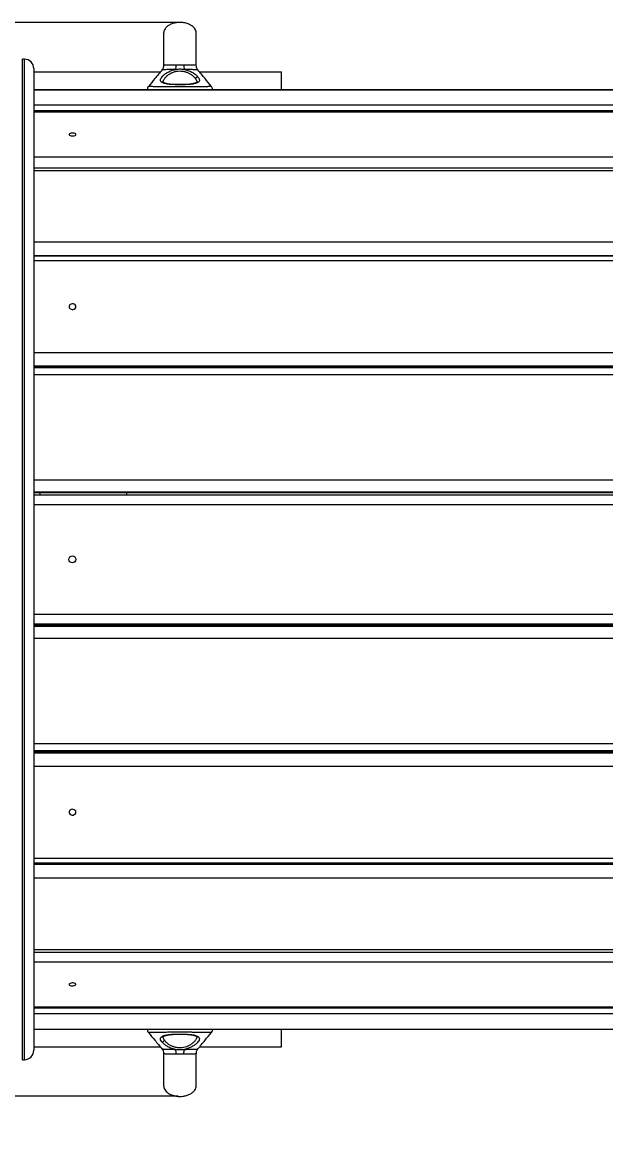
# Model space of a CAD drawing. Header units: millimetres. Extents: x -4275 to 3276, y -2359 to 2399.
# Drawn here: x 592 to 1181, y -305 to 827 of the extents above; entities that cross this region are included whole.
import ezdxf

# ---------------------------------------------------------------- set-up
doc = ezdxf.new("R2010")
doc.units = ezdxf.units.MM
doc.layers.add('DIKOM_ОБЪЕКТ', color=7, linetype='Continuous')
doc.layers.add('DIKOM_РАЗМЕР_ОБЪЕКТА', color=7, linetype='Continuous')
doc.styles.add('style1', font='arialbd.ttf', dxfattribs={"width": 0.8})
doc.dimstyles.new('1-50', dxfattribs={"dimtxt": 300, "dimasz": 200, "dimexe": 100, "dimexo": 0, "dimgap": 100, "dimtad": 1, "dimtoh": 1, "dimtxsty": 'style1', "dimcen": 200, "dimclrd": 7, "dimclre": 7, "dimclrt": 7, "dimadec": 1, "dimazin": 2, "dimtfac": 1, "dimtmove": 0, "dimatfit": 2, "dimfxl": 0, "dimlwd": 25, "dimlwe": 18, "dimarcsym": 0})

# ---------------------------------------------------------------- blocks, each defined once
blk = doc.blocks.new('A$Cf47a72d9')
at = {"color": 7, "linetype": 'Continuous', "lineweight": 15}
for p, q in [((2037.8, 1046.9), (2035.8, 1046.9)), ((2035.8, 37.1), (2035.8, 1046.9)), ((2037.8, 1046.9), (2035.8, 1046.9)), ((2035.8, 1046.9), (2035.8, 1046.9)), ((2037.8, 37.1), (2037.8, 1046.9)), ((2037.8, 1046.9), (2037.8, 1046.9)), ((2047.3, 1034), (2175.1, 1034)), ((2214.7, 1034), (2297.3, 1034)), ((2297.3, 1016.1), (2297.3, 1034)), ((2226.6, 1019.5), (2226.6, 1019.5)), ((2947.3, 1016.1), (2047.3, 1016.1)), ((2047.3, 1016), (2947.3, 1016)), ((2947.3, 1000.6), (2047.3, 1000.6)), ((2947.3, 994.7), (2047.3, 994.7)), ((2047.3, 993.9), (2947.3, 993.9)), ((2947.3, 948), (2047.3, 948)), ((2947.3, 937), (2047.3, 937)), ((2047.3, 934.7), (2947.3, 934.7)), ((2947.3, 862.2), (2047.3, 862.2)), ((2047.3, 848.8), (2947.3, 848.8)), ((2947.3, 848.1), (2047.3, 848.1)), ((2047.3, 843.8), (2947.3, 843.8)), ((2947.3, 750.5), (2047.3, 750.5)), ((2047.3, 737.4), (2947.3, 737.4)), ((2947.3, 736.3), (2047.3, 736.3)), ((2947.3, 735.4), (2047.3, 735.4)), ((2047.3, 728.6), (2947.3, 728.6)), ((2947.3, 622.1), (2047.3, 622.1)), ((2047.3, 610.3), (2947.3, 610.3)), ((2947.3, 609.8), (2047.3, 609.8)), ((2047.3, 609.4), (2947.3, 609.4)), ((2947.3, 607), (2047.3, 607)), ((2053.3, 609.4), (2053.3, 607)), ((2141.3, 607), (2141.3, 609.4)), ((2047.3, 597.5), (2947.3, 597.5)), ((2947.3, 486.5), (2047.3, 486.5)), ((2047.3, 477), (2947.3, 477)), ((2947.3, 475.3), (2047.3, 475.3)), ((2053.3, 477), (2053.3, 475.3)), ((2141.3, 475.3), (2141.3, 477)), ((2047.3, 474.9), (2947.3, 474.9)), ((2947.3, 474.3), (2047.3, 474.3)), ((2047.3, 462.5), (2947.3, 462.5)), ((2947.3, 356), (2047.3, 356)), ((2047.3, 349.2), (2947.3, 349.2)), ((2047.3, 347.7), (2947.3, 347.7)), ((2947.3, 346.6), (2047.3, 346.6)), ((2047.3, 333.5), (2947.3, 333.5)), ((2947.3, 240.2), (2047.3, 240.2)), ((2047.3, 235.9), (2947.3, 235.9)), ((2047.3, 235.5), (2947.3, 235.5)), ((2947.3, 234), (2047.3, 234)), ((2047.3, 220.6), (2947.3, 220.6)), ((2947.3, 148), (2047.3, 148)), ((2047.3, 145.7), (2947.3, 145.7)), ((2047.3, 136), (2947.3, 136)), ((2947.3, 90.1), (2047.3, 90.1)), ((2047.3, 89.3), (2947.3, 89.3)), ((2947.3, 83.4), (2047.3, 83.4)), ((2047.3, 67.9), (2947.3, 67.9)), ((2047.3, 67.8), (2947.3, 67.8)), ((2163.1, 64.5), (2163.1, 64.5)), ((2297.3, 50), (2297.3, 67.8)), ((2047.3, 50), (2175.1, 50)), ((2214.7, 50), (2297.3, 50)), ((2035.8, 37.1), (2037.8, 37.1)), ((2035.8, 37.1), (2037.8, 37.1)), ((2035.8, 37.1), (2035.8, 37.1)), ((2037.8, 37.1), (2037.8, 37.1))]:
    blk.add_line(p, q, dxfattribs=at)
at = {"color": 7, "linetype": 'Continuous', "lineweight": 15, "flags": 128}
for points in [[(2089.8, 970.9), (2089.6, 971.4), (2089.1, 971.8), (2088.2, 972.1), (2087.2, 972.3), (2086, 972.4), (2084.9, 972.3), (2083.9, 972), (2083.2, 971.6), (2082.9, 971.2), (2082.9, 970.7), (2083.2, 970.2), (2083.9, 969.9), (2084.9, 969.6), (2086, 969.5), (2087.2, 969.5), (2088.2, 969.7), (2089.1, 970), (2089.6, 970.5), (2089.8, 970.9)], [(2089.8, 797.1), (2089.6, 798.1), (2089.1, 799), (2088.2, 799.6), (2087.2, 800), (2086, 800.1), (2084.9, 799.8), (2083.9, 799.3), (2083.2, 798.5), (2082.9, 797.6), (2082.9, 796.7), (2083.2, 795.7), (2083.9, 795), (2084.9, 794.5), (2086, 794.2), (2087.2, 794.3), (2088.2, 794.7), (2089.1, 795.3), (2089.6, 796.2), (2089.8, 797.1)], [(2089.8, 286.9), (2089.6, 287.8), (2089.1, 288.7), (2088.2, 289.3), (2087.2, 289.7), (2086, 289.8), (2084.9, 289.5), (2083.9, 289), (2083.2, 288.3), (2082.9, 287.3), (2082.9, 286.4), (2083.2, 285.5), (2083.9, 284.7), (2084.9, 284.2), (2086, 283.9), (2087.2, 284), (2088.2, 284.4), (2089.1, 285), (2089.6, 285.9), (2089.8, 286.9)], [(2089.8, 113.1), (2089.6, 113.5), (2089.1, 114), (2088.2, 114.3), (2087.2, 114.5), (2086, 114.5), (2084.9, 114.4), (2083.9, 114.1), (2083.2, 113.8), (2082.9, 113.3), (2082.9, 112.8), (2083.2, 112.4), (2083.9, 112), (2084.9, 111.7), (2086, 111.6), (2087.2, 111.7), (2088.2, 111.9), (2089.1, 112.2), (2089.6, 112.6), (2089.8, 113.1)]]:
    blk.add_lwpolyline(points, dxfattribs=at)
at = {"color": 7, "linetype": 'Continuous', "lineweight": 15}
blk.add_circle((2086.3, 542), 3.5, dxfattribs=at)
for centre, radius, start, end in [((2037.8, 1037.4), 9.5, 0, 90), ((2037.8, 1037.4), 9.5, 0.0059, 90.0053), ((2171.4, 1041.9), 19.8, 343.9125, 358.2144), ((2218.2, 1041.9), 19.7, 181.7981, 196.1258), ((2176.9, 1022.1), 1.8, 50.9955, 113.635), ((2212.7, 1026.7), 2.26, 81.6933, 167.9091), ((2176.9, 57.3), 2.26, 261.6947, 347.9078), ((2212.7, 61.9), 1.8, 231.0028, 293.6283), ((2037.8, 46.6), 9.5, 270, 0), ((2037.8, 46.6), 9.5, 269.9949, 359.9941), ((2171.4, 42.1), 19.7, 1.7991, 16.1249), ((2218.2, 42.1), 19.8, 163.9128, 178.2141)]:
    blk.add_arc(centre, radius, start, end, dxfattribs=at)
for points, knots in [([(2211.3, 1073), (2211.3, 1073.7), (2211.1, 1075.1), (2210.2, 1077.2), (2208.7, 1079.1), (2206.7, 1080.7), (2204.5, 1082), (2202.2, 1082.9), (2200, 1083.5), (2197.6, 1083.9), (2194.9, 1084.1), (2191.7, 1083.9), (2188.3, 1083.2), (2184.9, 1081.9), (2182, 1080.1), (2179.8, 1077.9), (2178.5, 1075.4), (2178.4, 1073.8), (2178.3, 1073)], [0, 0, 0, 0, 0.046332, 0.097378, 0.153412, 0.213134, 0.273557, 0.33083, 0.381338, 0.431581, 0.494434, 0.568713, 0.650822, 0.735001, 0.814889, 0.885974, 0.947134, 1, 1, 1, 1]), ([(2178.3, 1073), (2178.3, 1072.9), (2178.3, 1072.8), (2178.3, 1071.6), (2178.3, 1070), (2178.3, 1068.1), (2178.3, 1065.9), (2178.3, 1063.8), (2178.3, 1061.6), (2178.3, 1059.7), (2178.3, 1057.8), (2178.3, 1056.1), (2178.3, 1054.1), (2178.3, 1051.3), (2178.3, 1047.4), (2178.3, 1043.7), (2178.3, 1041.2), (2178.3, 1040.7)], [0, 0, 0, 0, 0.116679, 0.223966, 0.321015, 0.407638, 0.484012, 0.550593, 0.608046, 0.657026, 0.698163, 0.732286, 0.77054, 0.81813, 0.893529, 0.979036, 1, 1, 1, 1]), ([(2211.3, 1040.7), (2211.3, 1041.2), (2211.3, 1043.7), (2211.3, 1047.4), (2211.3, 1051.6), (2211.3, 1054.7), (2211.3, 1057.3), (2211.3, 1059.5), (2211.3, 1061.6), (2211.3, 1063.8), (2211.3, 1065.9), (2211.3, 1068.1), (2211.3, 1070), (2211.3, 1071.6), (2211.3, 1072.8), (2211.3, 1072.9), (2211.3, 1073)], [0, 0, 0, 0, 0.02081, 0.106332, 0.181744, 0.243189, 0.289641, 0.342863, 0.391851, 0.449314, 0.515906, 0.592293, 0.678931, 0.775996, 0.883301, 1, 1, 1, 1]), ([(2178.3, 1040.7), (2178.4, 1040.8), (2178.4, 1041), (2179.1, 1041.1), (2180.1, 1041.2), (2181.6, 1041.3), (2183.5, 1041.3), (2185.8, 1041.3), (2188.4, 1041.3), (2190.2, 1041.3), (2191.1, 1041.3)], [0, 0, 0, 0, 0.09911, 0.202981, 0.314538, 0.435021, 0.56531, 0.704014, 0.849639, 1, 1, 1, 1]), ([(2191.1, 1041.3), (2192.4, 1041.3), (2194.8, 1041.3), (2197.3, 1041.3), (2198.5, 1041.3)], [0, 0, 0, 0, 0.499997, 1, 1, 1, 1]), ([(2198.5, 1041.3), (2199.4, 1041.3), (2201.3, 1041.3), (2203.8, 1041.3), (2206.1, 1041.3), (2208, 1041.3), (2209.5, 1041.2), (2210.5, 1041.1), (2211.2, 1041), (2211.3, 1040.8), (2211.3, 1040.7)], [0, 0, 0, 0, 0.150738, 0.296061, 0.433641, 0.564287, 0.684855, 0.796704, 0.900206, 1, 1, 1, 1]), ([(2047.3, 1037.4), (2047.3, 1037.2), (2047.3, 1036.8), (2047.3, 1035.2), (2047.3, 1032.8), (2047.3, 1029.5), (2047.3, 1025.4), (2047.3, 1020.4), (2047.3, 1014.5), (2047.3, 1007.7), (2047.3, 1000.2), (2047.3, 992.2), (2047.3, 983.6), (2047.3, 974.3), (2047.3, 964.2), (2047.3, 952.5), (2047.3, 938.9), (2047.3, 923.3), (2047.3, 906.7), (2047.3, 889.1), (2047.3, 870.6), (2047.3, 851.3), (2047.3, 831.2), (2047.3, 811.8), (2047.3, 793.4), (2047.3, 776.1), (2047.3, 758.5), (2047.3, 740.6), (2047.3, 721.9), (2047.3, 702.3), (2047.3, 681.9), (2047.3, 661.4), (2047.3, 640.9), (2047.3, 620.7), (2047.3, 600.7), (2047.3, 581), (2047.3, 561.4), (2047.3, 541.9), (2047.3, 522.2), (2047.3, 502.3), (2047.3, 482.3), (2047.3, 462), (2047.3, 441.7), (2047.3, 421.5), (2047.3, 401.4), (2047.3, 381.4), (2047.3, 362), (2047.3, 343.4), (2047.3, 325.5), (2047.3, 307.9), (2047.3, 290.6), (2047.3, 272.2), (2047.3, 252.8), (2047.3, 232.7), (2047.3, 213.4), (2047.3, 194.9), (2047.3, 177.3), (2047.3, 160.7), (2047.3, 145.1), (2047.3, 131.5), (2047.3, 119.8), (2047.3, 109.7), (2047.3, 100.4), (2047.3, 91.8), (2047.3, 83.7), (2047.3, 76.2), (2047.3, 69.3), (2047.3, 63.3), (2047.3, 58.3), (2047.3, 54.3), (2047.3, 51.1), (2047.3, 48.8), (2047.3, 47.2), (2047.3, 46.8), (2047.3, 46.6)], [0, 0, 0, 0, 0.01286, 0.025717, 0.038904, 0.052182, 0.065675, 0.079093, 0.09261, 0.106363, 0.120118, 0.132877, 0.14563, 0.15849, 0.17144, 0.184395, 0.200753, 0.217112, 0.233556, 0.25, 0.266444, 0.282888, 0.299247, 0.315605, 0.32856, 0.341509, 0.35437, 0.367123, 0.379882, 0.393887, 0.40789, 0.421638, 0.435301, 0.448766, 0.461807, 0.474742, 0.48737, 0.5, 0.51286, 0.525717, 0.538904, 0.552182, 0.565674, 0.579093, 0.59261, 0.606363, 0.620118, 0.632877, 0.64563, 0.65849, 0.67144, 0.684395, 0.700753, 0.717112, 0.733556, 0.75, 0.766444, 0.782888, 0.799246, 0.815605, 0.82856, 0.841509, 0.85437, 0.867123, 0.879882, 0.893887, 0.90789, 0.921638, 0.935301, 0.948766, 0.961807, 0.974742, 0.98737, 1, 1, 1, 1]), ([(2176.7, 1036), (2174.3, 1033.1), (2169.9, 1027.8), (2165.2, 1022.1), (2163.1, 1019.5)], [0, 0, 0, 0, 0.537114, 1, 1, 1, 1]), ([(2176.2, 1023.7), (2175.8, 1024.1), (2175.1, 1024.9), (2175.1, 1026.4), (2175.9, 1028.1), (2177.5, 1030), (2179.7, 1032), (2182.7, 1033.9), (2186.2, 1035.5), (2189, 1036.2), (2190.4, 1036.5)], [0, 0, 0, 0, 0.124361, 0.248508, 0.371947, 0.495746, 0.620474, 0.745496, 0.872493, 1, 1, 1, 1]), ([(2178.3, 1040.8), (2178.3, 1040), (2178.1, 1038.2), (2177.2, 1036.7), (2176.6, 1036)], [0, 0, 0, 0, 0.444642, 1, 1, 1, 1]), ([(2190.4, 1036.5), (2189.1, 1036.5), (2186.7, 1036.4), (2183.4, 1036.4), (2180.6, 1036.3), (2178.5, 1036.2), (2177.2, 1036.1), (2176.6, 1036), (2176.7, 1036), (2176.7, 1036)], [0, 0, 0, 0, 0.188408, 0.370826, 0.542282, 0.700002, 0.841939, 0.970853, 1, 1, 1, 1]), ([(2177.8, 1023.9), (2177.8, 1024.1), (2177.9, 1024.7), (2178.2, 1025.6), (2178.7, 1026.6), (2179.4, 1027.6), (2180.3, 1028.7), (2181.4, 1029.8), (2182.7, 1030.8), (2184, 1031.8), (2185.4, 1032.6), (2186.8, 1033.3), (2188.6, 1034.1), (2191.1, 1034.7), (2194.2, 1035.1), (2196.9, 1034.9), (2198.9, 1034.6), (2200.4, 1034.2), (2201.8, 1033.7), (2203.1, 1033.2), (2204.4, 1032.5), (2205.5, 1031.9), (2206.6, 1031.1), (2207.6, 1030.3), (2208.7, 1029.3), (2209.7, 1028.2), (2210.3, 1027.5), (2210.5, 1027.2)], [0, 0, 0, 0, 0.041509, 0.08284, 0.125367, 0.164931, 0.206103, 0.250185, 0.29422, 0.334469, 0.374588, 0.406796, 0.43724, 0.499703, 0.561882, 0.624449, 0.655294, 0.686996, 0.717543, 0.749625, 0.779799, 0.812411, 0.841583, 0.874963, 0.911037, 0.961742, 1, 1, 1, 1]), ([(2199.3, 1036.5), (2197.8, 1036.6), (2194.8, 1036.9), (2191.8, 1036.6), (2190.4, 1036.5)], [0, 0, 0, 0, 0.500035, 1, 1, 1, 1]), ([(2199.3, 1036.5), (2200.1, 1036.3), (2201.7, 1036), (2204.6, 1035), (2207.9, 1033.4), (2211, 1031.2), (2212.4, 1029.7), (2213, 1028.9)], [0, 0, 0, 0, 0.127095, 0.253698, 0.505425, 0.754467, 1, 1, 1, 1]), ([(2213, 1036), (2213, 1036), (2213, 1036), (2212.8, 1036), (2212.6, 1036), (2212.2, 1036.1), (2211.9, 1036.1), (2211.6, 1036.1), (2211.1, 1036.2), (2210.6, 1036.2), (2210, 1036.3), (2209.2, 1036.3), (2208, 1036.3), (2206.4, 1036.4), (2204.5, 1036.4), (2202.1, 1036.4), (2200.2, 1036.5), (2199.3, 1036.5)], [0, 0, 0, 0, 0.013909, 0.084243, 0.155159, 0.190837, 0.226158, 0.266616, 0.29622, 0.347873, 0.388753, 0.437318, 0.527872, 0.621469, 0.718365, 0.854597, 1, 1, 1, 1]), ([(2213, 1036), (2212.5, 1036.7), (2211.5, 1038.2), (2211.4, 1040), (2211.3, 1040.8)], [0, 0, 0, 0, 0.549317, 1, 1, 1, 1]), ([(2226.6, 1019.5), (2224.4, 1022.1), (2220, 1027.5), (2215.4, 1033.1), (2213, 1036)], [0, 0, 0, 0, 0.477873, 1, 1, 1, 1]), ([(2163, 1019.5), (2162.6, 1018.9), (2162, 1017.9), (2161.9, 1016.7), (2161.8, 1016.1)], [0, 0, 0, 0, 0.583817, 1, 1, 1, 1]), ([(2163.1, 1019.5), (2163.1, 1019.5), (2163.1, 1019.6), (2163.7, 1019.6), (2164.9, 1019.6), (2166.6, 1019.5), (2168.9, 1019.5), (2171.6, 1019.4), (2174.7, 1019.4), (2178.2, 1019.4), (2182, 1019.3), (2186, 1019.3), (2190.1, 1019.3), (2193, 1019.3), (2194.4, 1019.3)], [0, 0, 0, 0, 0.031968, 0.123291, 0.213449, 0.302289, 0.391068, 0.478583, 0.566285, 0.653199, 0.739978, 0.826796, 0.912987, 1, 1, 1, 1]), ([(2194.4, 1021), (2193.4, 1021), (2191.4, 1021), (2188.5, 1021.2), (2185.7, 1021.4), (2183.1, 1021.6), (2180.8, 1022), (2178.9, 1022.4), (2177.3, 1023), (2176.6, 1023.5), (2176.2, 1023.7)], [0, 0, 0, 0, 0.125132, 0.251178, 0.376166, 0.501894, 0.626605, 0.751689, 0.875925, 1, 1, 1, 1]), ([(2178.1, 1023.4), (2178, 1023.5), (2177.8, 1023.7), (2177.8, 1023.8), (2177.8, 1023.8)], [0, 0, 0, 0, 0.492365, 1, 1, 1, 1]), ([(2211.8, 1023.9), (2211.8, 1023.8), (2211.8, 1023.6), (2211.6, 1023.5), (2211.2, 1023.2), (2210.4, 1022.8), (2209.1, 1022.4), (2207.5, 1022), (2205.5, 1021.7), (2203, 1021.5), (2200, 1021.3), (2196.6, 1021.2), (2193.2, 1021.2), (2190.1, 1021.2), (2187.4, 1021.4), (2184.7, 1021.6), (2182.7, 1021.9), (2181, 1022.3), (2179.8, 1022.6), (2178.8, 1023), (2178.3, 1023.3), (2178.1, 1023.4)], [0, 0, 0, 0, 0.059816, 0.10655, 0.143694, 0.194904, 0.242969, 0.290835, 0.339976, 0.395194, 0.45742, 0.525294, 0.590975, 0.651621, 0.707233, 0.758908, 0.823087, 0.861352, 0.903933, 0.950025, 1, 1, 1, 1]), ([(2213, 1028.9), (2213.5, 1028.2), (2214.5, 1026.8), (2214.6, 1025.1), (2213.6, 1023.6), (2211.4, 1022.6), (2208.2, 1021.8), (2204.1, 1021.3), (2199.4, 1021.1), (2196.1, 1021), (2194.4, 1021)], [0, 0, 0, 0, 0.124003, 0.247037, 0.371079, 0.496026, 0.621318, 0.747114, 0.873479, 1, 1, 1, 1]), ([(2194.4, 1019.3), (2195.9, 1019.3), (2198.9, 1019.3), (2202.8, 1019.3), (2206.1, 1019.3), (2208.9, 1019.3), (2211, 1019.4), (2212.5, 1019.4), (2213.5, 1019.4), (2214.4, 1019.4), (2215.4, 1019.4), (2216.4, 1019.4), (2217.4, 1019.4), (2218.4, 1019.5), (2219.5, 1019.5), (2220.6, 1019.5), (2221.7, 1019.5), (2222.6, 1019.5), (2223.5, 1019.5), (2224.2, 1019.6), (2225, 1019.6), (2225.6, 1019.6), (2226.1, 1019.6), (2226.5, 1019.5), (2226.5, 1019.5), (2226.6, 1019.5)], [0, 0, 0, 0, 0.089607, 0.180509, 0.239603, 0.300085, 0.361182, 0.384401, 0.408448, 0.433343, 0.459113, 0.485793, 0.51341, 0.541975, 0.574683, 0.615553, 0.659852, 0.695063, 0.7228, 0.7719, 0.813101, 0.861475, 0.903599, 0.965506, 1, 1, 1, 1]), ([(2210.5, 1027.2), (2210.9, 1026.6), (2211.6, 1025.4), (2211.8, 1024.4), (2211.8, 1023.9)], [0, 0, 0, 0, 0.502493, 1, 1, 1, 1]), ([(2227.8, 1016.2), (2227.7, 1016.9), (2227.6, 1018.1), (2226.9, 1019), (2226.6, 1019.5)], [0, 0, 0, 0, 0.53816, 1, 1, 1, 1]), ([(2161.9, 67.8), (2161.9, 67.1), (2162, 65.9), (2162.7, 65), (2163, 64.5)], [0, 0, 0, 0, 0.538164, 1, 1, 1, 1]), ([(2163, 64.5), (2165.2, 61.9), (2169.7, 56.5), (2174.2, 50.9), (2176.6, 48)], [0, 0, 0, 0, 0.477874, 1, 1, 1, 1]), ([(2195.2, 64.7), (2193.7, 64.7), (2190.7, 64.7), (2186.8, 64.7), (2183.5, 64.7), (2180.7, 64.7), (2178.7, 64.6), (2177.1, 64.6), (2176.2, 64.6), (2175.2, 64.6), (2174.2, 64.6), (2173.2, 64.6), (2172.2, 64.6), (2171.2, 64.5), (2170.2, 64.5), (2169, 64.5), (2167.9, 64.5), (2167, 64.5), (2166.2, 64.5), (2165.4, 64.4), (2164.6, 64.4), (2164, 64.4), (2163.5, 64.4), (2163.1, 64.5), (2163.1, 64.5), (2163.1, 64.5)], [0, 0, 0, 0, 0.089607, 0.180509, 0.239604, 0.300085, 0.361182, 0.384401, 0.408448, 0.433343, 0.459113, 0.485793, 0.51341, 0.541975, 0.574684, 0.615553, 0.659852, 0.695063, 0.7228, 0.7719, 0.813101, 0.861475, 0.903599, 0.965506, 1, 1, 1, 1]), ([(2176.6, 55.1), (2176.1, 55.8), (2175.1, 57.2), (2175, 58.9), (2176, 60.4), (2178.2, 61.4), (2181.4, 62.2), (2185.5, 62.7), (2190.2, 62.9), (2193.6, 63), (2195.2, 63)], [0, 0, 0, 0, 0.124003, 0.247037, 0.371079, 0.496026, 0.621318, 0.747114, 0.873479, 1, 1, 1, 1]), ([(2177.8, 60.1), (2177.8, 60.2), (2177.8, 60.4), (2178, 60.5), (2178.4, 60.8), (2179.2, 61.2), (2180.5, 61.6), (2182.1, 62), (2184.2, 62.3), (2186.6, 62.5), (2189.6, 62.7), (2193, 62.8), (2196.4, 62.8), (2199.5, 62.8), (2202.3, 62.6), (2204.9, 62.4), (2206.9, 62.1), (2208.6, 61.7), (2209.8, 61.4), (2210.8, 61), (2211.3, 60.7), (2211.5, 60.6)], [0, 0, 0, 0, 0.059816, 0.10655, 0.143694, 0.194904, 0.242969, 0.290835, 0.339975, 0.395194, 0.457419, 0.525294, 0.590975, 0.651621, 0.707233, 0.758908, 0.823087, 0.861352, 0.903933, 0.950025, 1, 1, 1, 1]), ([(2179.1, 56.8), (2178.7, 57.4), (2178, 58.6), (2177.9, 59.6), (2177.8, 60.1)], [0, 0, 0, 0, 0.502493, 1, 1, 1, 1]), ([(2211.8, 60.1), (2211.8, 59.9), (2211.7, 59.3), (2211.4, 58.4), (2210.9, 57.4), (2210.2, 56.4), (2209.3, 55.3), (2208.2, 54.2), (2207, 53.2), (2205.6, 52.2), (2204.2, 51.4), (2202.8, 50.7), (2201, 49.9), (2198.6, 49.3), (2195.4, 48.9), (2192.7, 49.1), (2190.7, 49.4), (2189.2, 49.8), (2187.8, 50.3), (2186.5, 50.8), (2185.2, 51.5), (2184.1, 52.1), (2183, 52.9), (2182, 53.7), (2180.9, 54.7), (2179.9, 55.8), (2179.4, 56.5), (2179.1, 56.8)], [0, 0, 0, 0, 0.041509, 0.08284, 0.125367, 0.16493, 0.206103, 0.250185, 0.29422, 0.334469, 0.374587, 0.406796, 0.43724, 0.499703, 0.561882, 0.624449, 0.655294, 0.686997, 0.717545, 0.749626, 0.779799, 0.812411, 0.841583, 0.874964, 0.911037, 0.961742, 1, 1, 1, 1]), ([(2226.5, 64.5), (2226.5, 64.5), (2226.5, 64.4), (2225.9, 64.4), (2224.7, 64.4), (2223, 64.5), (2220.7, 64.5), (2218, 64.6), (2214.9, 64.6), (2211.4, 64.6), (2207.7, 64.7), (2203.7, 64.7), (2199.5, 64.7), (2196.6, 64.7), (2195.2, 64.7)], [0, 0, 0, 0, 0.031968, 0.123291, 0.213449, 0.302289, 0.391068, 0.478584, 0.566285, 0.653199, 0.739978, 0.826796, 0.912987, 1, 1, 1, 1]), ([(2195.2, 63), (2196.2, 63), (2198.3, 63), (2201.2, 62.8), (2203.9, 62.6), (2206.5, 62.4), (2208.8, 62), (2210.7, 61.6), (2212.3, 61), (2213, 60.5), (2213.4, 60.3)], [0, 0, 0, 0, 0.125132, 0.251178, 0.376166, 0.501894, 0.626605, 0.751689, 0.875924, 1, 1, 1, 1]), ([(2213.4, 60.3), (2213.8, 59.9), (2214.5, 59.1), (2214.5, 57.6), (2213.7, 55.9), (2212.2, 54), (2209.9, 52), (2206.9, 50.1), (2203.4, 48.5), (2200.6, 47.8), (2199.3, 47.5)], [0, 0, 0, 0, 0.124361, 0.248508, 0.371947, 0.495746, 0.620474, 0.745496, 0.872492, 1, 1, 1, 1]), ([(2211.5, 60.6), (2211.6, 60.5), (2211.8, 60.3), (2211.8, 60.2), (2211.8, 60.2)], [0, 0, 0, 0, 0.492365, 1, 1, 1, 1]), ([(2213, 48), (2215.3, 50.9), (2219.7, 56.2), (2224.4, 61.9), (2226.6, 64.5)], [0, 0, 0, 0, 0.537113, 1, 1, 1, 1]), ([(2226.6, 64.5), (2227, 65.1), (2227.7, 66.1), (2227.8, 67.3), (2227.8, 67.9)], [0, 0, 0, 0, 0.583824, 1, 1, 1, 1]), ([(2190.4, 47.5), (2189.6, 47.7), (2188, 48), (2185, 49), (2181.7, 50.6), (2178.6, 52.8), (2177.3, 54.3), (2176.6, 55.1)], [0, 0, 0, 0, 0.127095, 0.253699, 0.505426, 0.754468, 1, 1, 1, 1]), ([(2176.6, 48), (2177.2, 47.3), (2178.1, 45.8), (2178.2, 44), (2178.3, 43.2)], [0, 0, 0, 0, 0.549316, 1, 1, 1, 1]), ([(2176.6, 48), (2176.6, 48), (2176.6, 48), (2176.8, 48), (2177.1, 48), (2177.4, 47.9), (2177.7, 47.9), (2178.1, 47.9), (2178.5, 47.8), (2179, 47.8), (2179.6, 47.7), (2180.4, 47.7), (2181.6, 47.7), (2183.2, 47.6), (2185.2, 47.6), (2187.5, 47.6), (2189.4, 47.5), (2190.4, 47.5)], [0, 0, 0, 0, 0.013909, 0.084244, 0.15516, 0.190837, 0.226158, 0.266616, 0.29622, 0.347873, 0.388753, 0.437318, 0.527872, 0.621469, 0.718365, 0.854597, 1, 1, 1, 1]), ([(2190.4, 47.5), (2191.8, 47.4), (2194.8, 47.1), (2197.8, 47.4), (2199.3, 47.5)], [0, 0, 0, 0, 0.500035, 1, 1, 1, 1]), ([(2199.3, 47.5), (2200.5, 47.5), (2202.9, 47.6), (2206.2, 47.6), (2209, 47.7), (2211.2, 47.8), (2212.5, 47.9), (2213, 48), (2212.9, 48), (2212.9, 48)], [0, 0, 0, 0, 0.188408, 0.370826, 0.542282, 0.700002, 0.841939, 0.970852, 1, 1, 1, 1]), ([(2211.3, 43.2), (2211.4, 44), (2211.5, 45.8), (2212.5, 47.3), (2213, 48)], [0, 0, 0, 0, 0.444644, 1, 1, 1, 1]), ([(2178.3, 43.3), (2178.3, 42.8), (2178.3, 40.3), (2178.3, 36.6), (2178.3, 32.4), (2178.3, 29.3), (2178.3, 26.7), (2178.3, 24.5), (2178.3, 22.4), (2178.3, 20.2), (2178.3, 18.1), (2178.3, 15.9), (2178.3, 14), (2178.3, 12.4), (2178.3, 11.2), (2178.3, 11.1), (2178.3, 11)], [0, 0, 0, 0, 0.02081, 0.106331, 0.181744, 0.243189, 0.289641, 0.342863, 0.39185, 0.449313, 0.515905, 0.592293, 0.678931, 0.775996, 0.883301, 1, 1, 1, 1]), ([(2191.1, 42.7), (2190.2, 42.7), (2188.4, 42.7), (2185.8, 42.7), (2183.5, 42.7), (2181.6, 42.7), (2180.1, 42.8), (2179.1, 42.9), (2178.4, 43), (2178.4, 43.2), (2178.3, 43.3)], [0, 0, 0, 0, 0.150738, 0.29606, 0.433641, 0.564287, 0.684855, 0.796705, 0.900206, 1, 1, 1, 1]), ([(2198.5, 42.7), (2197.3, 42.7), (2194.8, 42.7), (2192.4, 42.7), (2191.1, 42.7)], [0, 0, 0, 0, 0.499997, 1, 1, 1, 1]), ([(2211.3, 43.3), (2211.3, 43.2), (2211.2, 43), (2210.5, 42.9), (2209.5, 42.8), (2208, 42.7), (2206.1, 42.7), (2203.8, 42.7), (2201.3, 42.7), (2199.4, 42.7), (2198.5, 42.7)], [0, 0, 0, 0, 0.09911, 0.202981, 0.314538, 0.435021, 0.56531, 0.704014, 0.849639, 1, 1, 1, 1]), ([(2211.3, 11), (2211.3, 11.1), (2211.3, 11.2), (2211.3, 12.4), (2211.3, 14), (2211.3, 15.9), (2211.3, 18.1), (2211.3, 20.2), (2211.3, 22.4), (2211.3, 24.3), (2211.3, 26.2), (2211.3, 27.9), (2211.3, 29.9), (2211.3, 32.7), (2211.3, 36.6), (2211.3, 40.3), (2211.3, 42.8), (2211.3, 43.3)], [0, 0, 0, 0, 0.116679, 0.223966, 0.321015, 0.407638, 0.484012, 0.550593, 0.608046, 0.657026, 0.698163, 0.732285, 0.77054, 0.81813, 0.893529, 0.979036, 1, 1, 1, 1]), ([(2178.3, 11), (2178.4, 10.3), (2178.5, 8.9), (2179.4, 6.8), (2180.9, 4.9), (2182.9, 3.3), (2185.2, 2), (2187.4, 1.1), (2189.7, 0.5), (2192, 0.1), (2194.7, -0.1), (2197.9, 0.1), (2201.4, 0.8), (2204.7, 2.1), (2207.6, 3.9), (2209.8, 6.1), (2211.1, 8.6), (2211.2, 10.2), (2211.3, 11)], [0, 0, 0, 0, 0.046332, 0.097378, 0.153412, 0.213132, 0.273557, 0.33083, 0.381338, 0.431582, 0.494434, 0.568713, 0.650822, 0.735001, 0.814889, 0.885974, 0.947135, 1, 1, 1, 1])]:
    blk.add_open_spline(points, degree=3, knots=knots, dxfattribs=at)
blk = doc.blocks.new('*D2')
at = {"layer": 'Defpoints', "color": 0, "transparency": 16777216}
for p in [(-1443.3, 286.6), (1769.7, -3.4), (1769.7, -825.6)]:
    blk.add_point(p, dxfattribs=at)
at = {"layer": 'DIKOM_РАЗМЕР_ОБЪЕКТА', "color": 7, "lineweight": 18, "transparency": 16777216}
for p, q in [((-1443.3, 286.6), (-1443.3, -925.6)), ((1769.7, -3.4), (1769.7, -925.6))]:
    blk.add_line(p, q, dxfattribs=at)
at = {"layer": 'DIKOM_РАЗМЕР_ОБЪЕКТА', "color": 7, "lineweight": 25, "transparency": 16777216}
blk.add_line((-1243.3, -825.6), (1569.7, -825.6), dxfattribs=at)
at = {"layer": 'DIKOM_РАЗМЕР_ОБЪЕКТА', "color": 7, "transparency": 16777216}
for points in [[(-1243.3, -792.2), (-1243.3, -858.9), (-1443.3, -825.6)], [(1569.7, -792.2), (1569.7, -858.9), (1769.7, -825.6)]]:
    blk.add_solid(points, dxfattribs=at)
at = {"layer": 'DIKOM_РАЗМЕР_ОБЪЕКТА', "color": 7, "transparency": 16777216, "insert": (163.2, -572.3), "char_height": 300, "attachment_point": 5, "style": 'style1'}
blk.add_mtext('{\\fArial|b0|i0|c204|p34;3200}', dxfattribs=at)
blk = doc.blocks.new('*D3')
at = {"layer": 'Defpoints', "color": 0, "transparency": 16777216}
for p in [(750.1, 827), (-1724.8, -256.8), (749.8, -256.8)]:
    blk.add_point(p, dxfattribs=at)
at = {"layer": 'DIKOM_РАЗМЕР_ОБЪЕКТА', "color": 7, "lineweight": 18, "transparency": 16777216}
for p, q in [((750.1, 827), (-1824.8, 827)), ((749.8, -256.8), (-1824.8, -256.8))]:
    blk.add_line(p, q, dxfattribs=at)
at = {"layer": 'DIKOM_РАЗМЕР_ОБЪЕКТА', "color": 7, "lineweight": 25, "transparency": 16777216}
blk.add_line((-1724.8, 627), (-1724.8, -56.8), dxfattribs=at)
at = {"layer": 'DIKOM_РАЗМЕР_ОБЪЕКТА', "color": 7, "transparency": 16777216}
for points in [[(-1758.1, 627), (-1691.5, 627), (-1724.8, 827)], [(-1758.1, -56.8), (-1691.5, -56.8), (-1724.8, -256.8)]]:
    blk.add_solid(points, dxfattribs=at)
at = {"layer": 'DIKOM_РАЗМЕР_ОБЪЕКТА', "color": 7, "transparency": 16777216, "insert": (-1978, 285.1), "char_height": 300, "attachment_point": 5, "rotation": 90, "style": 'style1'}
blk.add_mtext('{\\fArial|b0|i0|c204|p34;1100}', dxfattribs=at)

msp = doc.modelspace()

# ---------------------------------------------------------------- block references
at = {"layer": 'DIKOM_ОБЪЕКТ'}
msp.add_blockref('A$Cf47a72d9', (-1443.356, -256.932), dxfattribs=at)

# ---------------------------------------------------------------- dimensions: what is measured, and where the dimension line sits
at = {"layer": 'DIKOM_РАЗМЕР_ОБЪЕКТА'}
dim = msp.add_linear_dim(base=(-1724.787, -256.84), p1=(750.092, 826.977), p2=(749.839, -256.84), angle=90, text='{\\fArial|b0|i0|c204|p34;1100}', dimstyle='1-50', dxfattribs=at)
dim.commit()
dim.dimension.update_dxf_attribs({"geometry": '*D3', "text_midpoint": (-1724.787, 285.067), "dimtype": 160})
dim = msp.add_linear_dim(base=(1769.706, -825.577), p1=(-1443.308, 286.631), p2=(1769.706, -3.432), text='{\\fArial|b0|i0|c204|p34;3200}', dimstyle='1-50', dxfattribs=at)
dim.commit()
dim.dimension.update_dxf_attribs({"geometry": '*D2', "text_midpoint": (163.199, -825.577), "dimtype": 160})

doc.saveas('drawing.dxf')
